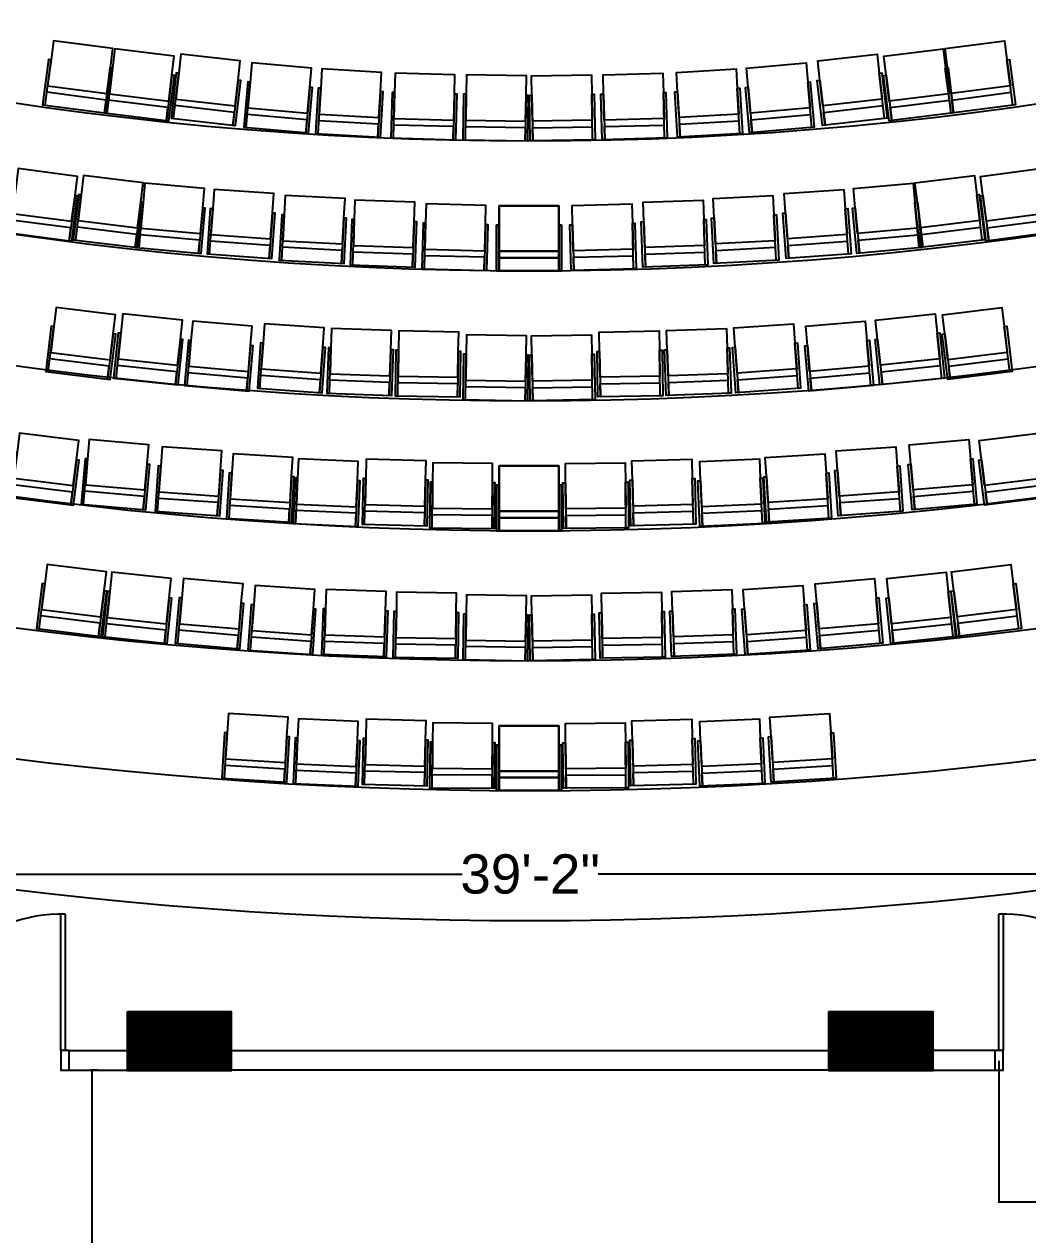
# Model space of a CAD drawing. Header units: inches. Extents: x -913 to 64634, y -1481 to 18188.
# Drawn here: x -397.5 to -212.1, y 3499.9 to 3723.5 of the extents above; entities that cross this region are included whole.
import ezdxf

# ---------------------------------------------------------------- set-up
doc = ezdxf.new("R2010")
doc.units = ezdxf.units.IN
doc.header["$MEASUREMENT"] = 0
doc.header["$PDMODE"] = 2
doc.linetypes.add('HIDDEN', pattern=[9.525, 6.35, -3.175])
for name, color, linetype in [('01', 1, 'Continuous'), ('Column', 6, 'Continuous'), ('DB wire', 240, 'Continuous'), ('Door', 130, 'Continuous'), ('Sofa Washroom', 8, 'Continuous'), ('Wall', 150, 'Continuous'), ('Walls', 150, 'Continuous')]:
    doc.layers.add(name, color=color, linetype=linetype)
doc.styles.get("Standard").update_dxf_attribs({"font": 'arial.ttf'})
doc.dimstyles.get("Standard").update_dxf_attribs({"dimtxt": 7.25, "dimasz": 0.18, "dimexe": 0.18, "dimexo": 0.0625, "dimgap": 0.09, "dimtad": 0, "dimtih": 1, "dimtoh": 1, "dimdec": 0, "dimzin": 0, "dimdsep": 46, "dimlunit": 4, "dimtxsty": 'Standard', "dimcen": 0.09, "dimadec": 0, "dimazin": 0, "dimtfac": 1, "dimtdec": 0, "dimtofl": 0, "dimtmove": 0, "dimatfit": 3, "dimfxl": 1, "dimtolj": 1, "dimtzin": 0, "dimarcsym": 0})

# ---------------------------------------------------------------- blocks, each defined once
blk = doc.blocks.new('*D105')
at = {"layer": '01', "color": 0, "lineweight": -2, "ltscale": 3, "transparency": 16777216}
for p, q in [((-454.06, 4372.49), (-458.68, 4372.49)), ((-458.5, 4372.31), (-458.5, 4324.08)), ((-458.5, 4268.27), (-458.5, 4316.5)), ((-454.06, 4268.09), (-458.68, 4268.09))]:
    blk.add_line(p, q, dxfattribs=at)
at = {"layer": '01', "color": 0, "ltscale": 3, "transparency": 16777216}
for points in [[(-458.53, 4372.31), (-458.47, 4372.31), (-458.5, 4372.49)], [(-458.53, 4268.27), (-458.47, 4268.27), (-458.5, 4268.09)]]:
    blk.add_solid(points, dxfattribs=at)
at = {"layer": 'DB wire', "color": 0, "linetype": 'HIDDEN', "lineweight": -2, "transparency": 16777216}
for p, q in [((-50.05, 4376), (19.18, 4376)), ((19, 4375.82), (19, 3693.78)), ((19, 3004.28), (19, 3686.32)), ((-50.05, 3004.1), (19.18, 3004.1))]:
    blk.add_line(p, q, dxfattribs=at)
at = {"layer": 'DB wire', "color": 0, "linetype": 'HIDDEN', "transparency": 16777216}
for points in [[(18.97, 4375.82), (19.03, 4375.82), (19, 4376)], [(18.97, 3004.28), (19.03, 3004.28), (19, 3004.1)]]:
    blk.add_solid(points, dxfattribs=at)
at = {"layer": 'Defpoints', "color": 0, "linetype": 'HIDDEN', "transparency": 16777216}
for p in [(-50.11, 4376), (-50.11, 3004.1), (19, 3004.1)]:
    blk.add_point(p, dxfattribs=at)
at = {"layer": 'Defpoints', "color": 0, "ltscale": 3, "transparency": 16777216}
for p in [(-458.5, 4372.49), (-454, 4372.49), (-454, 4268.09)]:
    blk.add_point(p, dxfattribs=at)
at = {"layer": '01', "color": 0, "ltscale": 3, "transparency": 16777216, "insert": (-458.5, 4320.29), "char_height": 7.25, "attachment_point": 5}
blk.add_mtext('\\A1;8\'-8"', dxfattribs=at)
at = {"layer": 'DB wire', "color": 0, "linetype": 'HIDDEN', "transparency": 16777216, "insert": (19, 3690.05), "char_height": 7.25, "attachment_point": 5}
blk.add_mtext('\\A1;114\'-4"', dxfattribs=at)
blk = doc.blocks.new('*D106')
at = {"layer": '01', "color": 0, "lineweight": -2, "ltscale": 3, "transparency": 16777216}
for p, q in [((-538.84, 4360.56), (-538.84, 4360.68)), ((-538.66, 4360.5), (-503.74, 4360.5)), ((-449.43, 4360.5), (-484.34, 4360.5)), ((-449.25, 4360.56), (-449.25, 4360.68))]:
    blk.add_line(p, q, dxfattribs=at)
at = {"layer": '01', "color": 0, "ltscale": 3, "transparency": 16777216}
for points in [[(-538.66, 4360.53), (-538.66, 4360.47), (-538.84, 4360.5)], [(-449.43, 4360.53), (-449.43, 4360.47), (-449.25, 4360.5)]]:
    blk.add_solid(points, dxfattribs=at)
at = {"layer": 'DB wire', "color": 0, "linetype": 'HIDDEN', "lineweight": -2, "transparency": 16777216}
for p, q in [((-557.06, 3004.1), (-557.07, 2966.88)), ((-50.11, 3004.04), (-50.11, 2966.82)), ((-556.89, 2967.06), (-316.28, 2967.03)), ((-50.29, 2967), (-290.9, 2967.03))]:
    blk.add_line(p, q, dxfattribs=at)
at = {"layer": 'DB wire', "color": 0, "linetype": 'HIDDEN', "transparency": 16777216}
for points in [[(-556.89, 2967.09), (-556.89, 2967.03), (-557.07, 2967.06)], [(-50.29, 2967.03), (-50.29, 2966.97), (-50.11, 2967)]]:
    blk.add_solid(points, dxfattribs=at)
at = {"layer": 'Defpoints', "color": 0, "ltscale": 3, "transparency": 16777216}
for p in [(-538.84, 4360.5), (-538.84, 4360.5), (-449.25, 4360.5)]:
    blk.add_point(p, dxfattribs=at)
at = {"layer": 'Defpoints', "color": 0, "linetype": 'HIDDEN', "transparency": 16777216}
for p in [(-557.06, 3004.16), (-50.11, 3004.1), (-50.11, 2967)]:
    blk.add_point(p, dxfattribs=at)
at = {"layer": '01', "color": 0, "ltscale": 3, "transparency": 16777216, "insert": (-494.04, 4360.5), "char_height": 7.25, "attachment_point": 5}
blk.add_mtext('\\A1;7\'-6"', dxfattribs=at)
at = {"layer": 'DB wire', "color": 0, "linetype": 'HIDDEN', "transparency": 16777216, "insert": (-303.59, 2967.03), "char_height": 7.25, "attachment_point": 5}
blk.add_mtext('\\A1;42\'-3"', dxfattribs=at)
blk = doc.blocks.new('*D128')
at = {"layer": '01', "color": 0, "lineweight": -2, "ltscale": 3, "transparency": 16777216}
for p, q in [((-383.87, 3530.34), (-385.18, 3530.34)), ((-385, 3530.16), (-385, 3487.53)), ((-385, 3437.33), (-385, 3479.95)), ((-383.87, 3437.15), (-385.18, 3437.15))]:
    blk.add_line(p, q, dxfattribs=at)
at = {"layer": '01', "color": 0, "ltscale": 3, "transparency": 16777216}
for points in [[(-385.03, 3530.16), (-384.97, 3530.16), (-385, 3530.34)], [(-385.03, 3437.33), (-384.97, 3437.33), (-385, 3437.15)]]:
    blk.add_solid(points, dxfattribs=at)
at = {"layer": 'Defpoints', "color": 0, "ltscale": 3, "transparency": 16777216}
for p in [(-383.81, 3530.34), (-385, 3437.15), (-383.81, 3437.15)]:
    blk.add_point(p, dxfattribs=at)
at = {"layer": '01', "color": 0, "ltscale": 3, "transparency": 16777216, "insert": (-385, 3483.74), "char_height": 7.25, "attachment_point": 5}
blk.add_mtext('\\A1;7\'-9"', dxfattribs=at)
blk = doc.blocks.new('*D131')
at = {"layer": '01', "color": 0, "lineweight": -2, "ltscale": 3, "transparency": 16777216}
for p, q in [((-217.45, 3532.07), (-217.45, 3505.82)), ((-162.69, 3532.07), (-162.69, 3505.82)), ((-217.27, 3506), (-199.94, 3506)), ((-162.87, 3506), (-180.2, 3506))]:
    blk.add_line(p, q, dxfattribs=at)
at = {"layer": '01', "color": 0, "ltscale": 3, "transparency": 16777216}
for points in [[(-217.27, 3506.03), (-217.27, 3505.97), (-217.45, 3506)], [(-162.87, 3506.03), (-162.87, 3505.97), (-162.69, 3506)]]:
    blk.add_solid(points, dxfattribs=at)
at = {"layer": 'Defpoints', "color": 0, "ltscale": 3, "transparency": 16777216}
for p in [(-217.45, 3532.14), (-162.69, 3532.14), (-217.45, 3506)]:
    blk.add_point(p, dxfattribs=at)
at = {"layer": '01', "color": 0, "ltscale": 3, "transparency": 16777216, "insert": (-190.07, 3506), "char_height": 7.25, "attachment_point": 5}
blk.add_mtext('\\A1;4\'-7"', dxfattribs=at)
blk = doc.blocks.new('*D141')
at = {"layer": '01', "color": 0, "lineweight": -2, "ltscale": 3, "transparency": 16777216}
for p, q in [((-538.84, 3566.44), (-538.84, 3566.32)), ((-538.66, 3566.5), (-316.59, 3566.5)), ((-69.44, 3566.5), (-291.51, 3566.5)), ((-69.26, 3566.56), (-69.26, 3566.68))]:
    blk.add_line(p, q, dxfattribs=at)
at = {"layer": '01', "color": 0, "ltscale": 3, "transparency": 16777216}
for points in [[(-538.66, 3566.53), (-538.66, 3566.47), (-538.84, 3566.5)], [(-69.44, 3566.53), (-69.44, 3566.47), (-69.26, 3566.5)]]:
    blk.add_solid(points, dxfattribs=at)
at = {"layer": 'Defpoints', "color": 0, "ltscale": 3, "transparency": 16777216}
for p in [(-538.84, 3566.5), (-69.26, 3566.5), (-69.26, 3566.5)]:
    blk.add_point(p, dxfattribs=at)
at = {"layer": '01', "color": 0, "ltscale": 3, "transparency": 16777216, "insert": (-304.05, 3566.5), "char_height": 7.25, "attachment_point": 5}
blk.add_mtext('\\A1;39\'-2"', dxfattribs=at)

msp = doc.modelspace()

# ---------------------------------------------------------------- hatches: boundary and pattern name
at = {"layer": 'Column'}
h = msp.add_hatch(dxfattribs=at)
h.set_pattern_fill('ANSI31', color=256)
h.set_pattern_definition([(45, (-1878.85894, 5.11301), (-0.0883883476, 0.0883883476), [])])
h.paths.add_polyline_path([(-538.85, 4365.01), (-538.85, 4376), (-558, 4376), (-558, 4365.01)])
h.paths.add_polyline_path([(-538.85, 4260.55), (-538.85, 4271.54), (-558, 4271.54), (-558, 4260.55)])
h.paths.add_polyline_path([(-69.26, 4376), (-69.26, 4372.49), (-69.26, 4372.49), (-69.26, 4365.01), (-50.11, 4365.01), (-50.11, 4376)])
h.paths.add_polyline_path([(-69.13, 4271.9), (-69.13, 4260.92), (-49.98, 4260.92), (-49.98, 4271.9)])
h.paths.add_polyline_path([(-69.24, 3994.87), (-69.24, 3983.88), (-50.08, 3983.88), (-50.08, 3994.87)])
h.paths.add_polyline_path([(-69.26, 4056.34), (-69.26, 4045.36), (-50.1, 4045.36), (-50.1, 4056.34)])
h.paths.add_polyline_path([(-49.93, 3742.69), (-69.09, 3742.69), (-69.09, 3731.71), (-49.93, 3731.71)])
h.paths.add_polyline_path([(-50.12, 3541.34), (-69.26, 3541.34), (-69.26, 3533.94), (-69.27, 3530.35), (-50.12, 3530.35)])
h.paths.add_polyline_path([(-131.13, 3541.17), (-150.28, 3541.17), (-150.28, 3530.18), (-131.13, 3530.18)])
h.paths.add_polyline_path([(-229.69, 3541.17), (-248.85, 3541.17), (-248.85, 3530.18), (-229.69, 3530.18)])
h.paths.add_polyline_path([(-359.28, 3541.17), (-378.44, 3541.17), (-378.44, 3530.18), (-359.28, 3530.18)])
h.paths.add_polyline_path([(-457.67, 3530.34), (-457.67, 3533.94), (-457.63, 3541.32), (-476.78, 3541.32), (-476.78, 3530.34)])
h.paths.add_polyline_path([(-538.85, 3530.18), (-538.85, 3541.17), (-558, 3541.17), (-558, 3530.18)])
h.paths.add_polyline_path([(-557.93, 3731.71), (-538.84, 3731.71), (-538.84, 3742.69), (-557.93, 3742.69)])
h.paths.add_polyline_path([(-557.98, 3983.88), (-538.84, 3983.88), (-538.84, 3994.87), (-548.4, 3994.87), (-557.98, 3994.85)])
h.paths.add_polyline_path([(-538.84, 4045.36), (-538.84, 4056.34), (-558, 4056.34), (-558, 4045.36)])

# ---------------------------------------------------------------- linework, layer by layer
at = {"layer": '01', "ltscale": 3}
for points in [[(-394.11, 3708.6), (-382.2, 3707.03), (-381.1, 3715.37), (-381.58, 3715.43), (-381.12, 3718.97), (-392.07, 3720.42), (-392.54, 3716.87), (-393.01, 3716.93), (-394.11, 3708.6), (-393.64, 3708.54), (-392.54, 3716.87), (-393.17, 3712.12), (-382.21, 3710.68), (-381.58, 3715.43), (-382.68, 3707.09), (-382.37, 3709.47), (-393.33, 3710.92)], [(-214.41, 3708.6), (-226.31, 3707.03), (-227.41, 3715.37), (-226.93, 3715.43), (-227.39, 3718.97), (-216.44, 3720.42), (-215.97, 3716.87), (-215.5, 3716.93), (-214.41, 3708.6), (-214.87, 3708.54), (-215.97, 3716.87), (-215.35, 3712.12), (-226.3, 3710.68), (-226.93, 3715.43), (-225.83, 3707.09), (-226.14, 3709.47), (-215.19, 3710.92)], [(-382.68, 3707.09), (-370.76, 3705.63), (-369.74, 3713.97), (-370.22, 3714.03), (-369.78, 3717.58), (-380.75, 3718.93), (-381.19, 3715.38), (-381.66, 3715.44), (-382.68, 3707.09), (-382.21, 3707.04), (-381.19, 3715.38), (-381.77, 3710.63), (-370.8, 3709.28), (-370.22, 3714.03), (-371.24, 3705.69), (-370.95, 3708.07), (-381.92, 3709.42)], [(-370.38, 3706.11), (-358.45, 3704.75), (-357.5, 3713.1), (-357.98, 3713.16), (-357.58, 3716.71), (-368.56, 3717.96), (-368.96, 3714.41), (-369.43, 3714.46), (-370.38, 3706.11), (-369.92, 3706.06), (-368.96, 3714.41), (-369.51, 3709.65), (-358.53, 3708.4), (-357.98, 3713.16), (-358.94, 3704.81), (-358.66, 3707.19), (-369.64, 3708.44)], [(-238.13, 3706.11), (-250.06, 3704.75), (-251.01, 3713.1), (-250.53, 3713.16), (-250.93, 3716.71), (-239.95, 3717.96), (-239.55, 3714.41), (-239.08, 3714.46), (-238.13, 3706.11), (-238.6, 3706.06), (-239.55, 3714.41), (-239.01, 3709.65), (-249.99, 3708.4), (-250.53, 3713.16), (-249.58, 3704.81), (-249.85, 3707.19), (-238.87, 3708.44)], [(-225.83, 3707.09), (-237.75, 3705.63), (-238.78, 3713.97), (-238.29, 3714.03), (-238.73, 3717.58), (-227.76, 3718.93), (-227.32, 3715.38), (-226.86, 3715.44), (-225.83, 3707.09), (-226.3, 3707.04), (-227.32, 3715.38), (-226.74, 3710.63), (-237.71, 3709.28), (-238.29, 3714.03), (-237.27, 3705.69), (-237.56, 3708.07), (-226.59, 3709.42)], [(-356.94, 3704.45), (-344.98, 3703.4), (-344.25, 3711.78), (-344.73, 3711.82), (-344.42, 3715.38), (-355.43, 3716.34), (-355.74, 3712.78), (-356.21, 3712.82), (-356.94, 3704.45), (-356.47, 3704.41), (-355.74, 3712.78), (-356.16, 3708.01), (-345.15, 3707.05), (-344.73, 3711.82), (-345.46, 3703.44), (-345.25, 3705.84), (-356.26, 3706.8)], [(-251.57, 3704.45), (-263.53, 3703.4), (-264.27, 3711.78), (-263.78, 3711.82), (-264.09, 3715.38), (-253.08, 3716.34), (-252.77, 3712.78), (-252.3, 3712.82), (-251.57, 3704.45), (-252.04, 3704.41), (-252.77, 3712.78), (-252.35, 3708.01), (-263.36, 3707.05), (-263.78, 3711.82), (-263.05, 3703.44), (-263.26, 3705.84), (-252.25, 3706.8)], [(-343.68, 3703.26), (-331.68, 3702.59), (-331.21, 3710.99), (-331.7, 3711.01), (-331.5, 3714.58), (-342.53, 3715.2), (-342.73, 3711.63), (-343.21, 3711.66), (-343.68, 3703.26), (-343.2, 3703.24), (-342.73, 3711.63), (-343, 3706.85), (-331.97, 3706.23), (-331.7, 3711.01), (-332.17, 3702.62), (-332.04, 3705.02), (-343.07, 3705.63)], [(-329.77, 3702.46), (-317.76, 3702.14), (-317.54, 3710.55), (-318.03, 3710.56), (-317.93, 3714.13), (-328.98, 3714.42), (-329.07, 3710.85), (-329.55, 3710.86), (-329.77, 3702.46), (-329.29, 3702.44), (-329.07, 3710.85), (-329.2, 3706.06), (-318.15, 3705.77), (-318.03, 3710.56), (-318.25, 3702.15), (-318.18, 3704.55), (-329.23, 3704.84)], [(-316.47, 3702.14), (-304.47, 3701.93), (-304.32, 3710.33), (-304.8, 3710.34), (-304.74, 3713.92), (-315.79, 3714.11), (-315.86, 3710.54), (-316.33, 3710.54), (-316.47, 3702.14), (-316, 3702.13), (-315.86, 3710.54), (-315.94, 3705.75), (-304.89, 3705.55), (-304.8, 3710.34), (-304.95, 3701.94), (-304.91, 3704.34), (-315.96, 3704.53)], [(-292.04, 3702.14), (-304.05, 3701.93), (-304.19, 3710.33), (-303.71, 3710.34), (-303.77, 3713.92), (-292.72, 3714.11), (-292.66, 3710.54), (-292.19, 3710.54), (-292.04, 3702.14), (-292.51, 3702.13), (-292.66, 3710.54), (-292.57, 3705.75), (-303.62, 3705.55), (-303.71, 3710.34), (-303.56, 3701.94), (-303.6, 3704.34), (-292.55, 3704.53)], [(-278.75, 3702.46), (-290.75, 3702.14), (-290.97, 3710.55), (-290.49, 3710.56), (-290.58, 3714.13), (-279.53, 3714.42), (-279.44, 3710.85), (-278.97, 3710.86), (-278.75, 3702.46), (-279.22, 3702.44), (-279.44, 3710.85), (-279.31, 3706.06), (-290.36, 3705.77), (-290.49, 3710.56), (-290.27, 3702.15), (-290.33, 3704.55), (-279.28, 3704.84)], [(-264.84, 3703.26), (-276.83, 3702.59), (-277.3, 3710.99), (-276.81, 3711.01), (-277.01, 3714.58), (-265.98, 3715.2), (-265.78, 3711.63), (-265.31, 3711.66), (-264.84, 3703.26), (-265.31, 3703.24), (-265.78, 3711.63), (-265.51, 3706.85), (-276.55, 3706.23), (-276.81, 3711.01), (-276.34, 3702.62), (-276.48, 3705.02), (-265.44, 3705.63)], [(-400.63, 3684.99), (-388.72, 3683.42), (-387.62, 3691.76), (-388.1, 3691.82), (-387.64, 3695.36), (-398.59, 3696.81), (-399.06, 3693.26), (-399.53, 3693.32), (-400.63, 3684.99), (-400.16, 3684.93), (-399.06, 3693.26), (-399.69, 3688.51), (-388.73, 3687.07), (-388.1, 3691.82), (-389.2, 3683.48), (-388.89, 3685.86), (-399.85, 3687.31)], [(-388.44, 3683.68), (-376.52, 3682.22), (-375.5, 3690.56), (-375.98, 3690.62), (-375.55, 3694.17), (-386.52, 3695.52), (-386.95, 3691.97), (-387.42, 3692.03), (-388.44, 3683.68), (-387.98, 3683.63), (-386.95, 3691.97), (-387.53, 3687.21), (-376.57, 3685.87), (-375.98, 3690.62), (-377.01, 3682.28), (-376.71, 3684.66), (-387.68, 3686.01)], [(-220.07, 3683.68), (-231.99, 3682.22), (-233.01, 3690.56), (-232.53, 3690.62), (-232.97, 3694.17), (-222, 3695.52), (-221.56, 3691.97), (-221.09, 3692.03), (-220.07, 3683.68), (-220.54, 3683.63), (-221.56, 3691.97), (-220.98, 3687.21), (-231.95, 3685.87), (-232.53, 3690.62), (-231.51, 3682.28), (-231.8, 3684.66), (-220.83, 3686.01)], [(-207.89, 3684.99), (-219.79, 3683.42), (-220.89, 3691.76), (-220.41, 3691.82), (-220.87, 3695.36), (-209.92, 3696.81), (-209.45, 3693.26), (-208.98, 3693.32), (-207.89, 3684.99), (-208.35, 3684.93), (-209.45, 3693.26), (-208.83, 3688.51), (-219.78, 3687.07), (-220.41, 3691.82), (-219.31, 3683.48), (-219.62, 3685.86), (-208.67, 3687.31)], [(-376.76, 3682.24), (-364.8, 3681.15), (-364.04, 3689.52), (-364.52, 3689.57), (-364.2, 3693.13), (-375.2, 3694.13), (-375.53, 3690.57), (-376, 3690.61), (-376.76, 3682.24), (-376.29, 3682.2), (-375.53, 3690.57), (-375.96, 3685.8), (-364.95, 3684.8), (-364.52, 3689.57), (-365.28, 3681.2), (-365.06, 3683.59), (-376.07, 3684.59)], [(-231.75, 3682.24), (-243.71, 3681.15), (-244.48, 3689.52), (-243.99, 3689.57), (-244.32, 3693.13), (-233.31, 3694.13), (-232.99, 3690.57), (-232.52, 3690.61), (-231.75, 3682.24), (-232.22, 3682.2), (-232.99, 3690.57), (-232.55, 3685.8), (-243.56, 3684.8), (-243.99, 3689.57), (-243.23, 3681.2), (-243.45, 3683.59), (-232.44, 3684.59)], [(-363.73, 3681.04), (-351.75, 3680.2), (-351.17, 3688.59), (-351.65, 3688.62), (-351.4, 3692.19), (-362.43, 3692.96), (-362.68, 3689.39), (-363.15, 3689.43), (-363.73, 3681.04), (-363.26, 3681.01), (-362.68, 3689.39), (-363.01, 3684.61), (-351.99, 3683.84), (-351.65, 3688.62), (-352.24, 3680.23), (-352.07, 3682.63), (-363.1, 3683.4)], [(-350.38, 3679.9), (-338.39, 3679.27), (-337.95, 3687.66), (-338.43, 3687.69), (-338.24, 3691.26), (-349.28, 3691.84), (-349.47, 3688.27), (-349.94, 3688.29), (-350.38, 3679.9), (-349.91, 3679.87), (-349.47, 3688.27), (-349.72, 3683.48), (-338.68, 3682.91), (-338.43, 3687.69), (-338.87, 3679.29), (-338.75, 3681.69), (-349.78, 3682.27)], [(-337.29, 3679.01), (-325.29, 3678.59), (-325, 3686.99), (-325.48, 3687.01), (-325.36, 3690.58), (-336.4, 3690.97), (-336.53, 3687.39), (-337, 3687.41), (-337.29, 3679.01), (-336.82, 3678.99), (-336.53, 3687.39), (-336.7, 3682.6), (-325.65, 3682.22), (-325.48, 3687.01), (-325.78, 3678.6), (-325.69, 3681), (-336.74, 3681.39)], [(-271.22, 3679.01), (-283.22, 3678.59), (-283.52, 3686.99), (-283.03, 3687.01), (-283.15, 3690.58), (-272.11, 3690.97), (-271.98, 3687.39), (-271.51, 3687.41), (-271.22, 3679.01), (-271.69, 3678.99), (-271.98, 3687.39), (-271.82, 3682.6), (-282.86, 3682.22), (-283.03, 3687.01), (-282.74, 3678.6), (-282.82, 3681), (-271.77, 3681.39)], [(-258.13, 3679.9), (-270.13, 3679.27), (-270.57, 3687.66), (-270.08, 3687.69), (-270.27, 3691.26), (-259.23, 3691.84), (-259.04, 3688.27), (-258.57, 3688.29), (-258.13, 3679.9), (-258.6, 3679.87), (-259.04, 3688.27), (-258.79, 3683.48), (-269.83, 3682.91), (-270.08, 3687.69), (-269.64, 3679.29), (-269.77, 3681.69), (-258.73, 3682.27)], [(-244.78, 3681.04), (-256.76, 3680.2), (-257.35, 3688.59), (-256.86, 3688.62), (-257.11, 3692.19), (-246.09, 3692.96), (-245.84, 3689.39), (-245.36, 3689.43), (-244.78, 3681.04), (-245.25, 3681.01), (-245.84, 3689.39), (-245.5, 3684.61), (-256.53, 3683.84), (-256.86, 3688.62), (-256.27, 3680.23), (-256.44, 3682.63), (-245.42, 3683.4)], [(-324.05, 3678.32), (-312.04, 3678.01), (-311.82, 3686.41), (-312.31, 3686.43), (-312.21, 3690), (-323.26, 3690.29), (-323.36, 3686.71), (-323.83, 3686.73), (-324.05, 3678.32), (-323.58, 3678.31), (-323.36, 3686.71), (-323.48, 3681.93), (-312.43, 3681.64), (-312.31, 3686.43), (-312.53, 3678.02), (-312.46, 3680.42), (-323.51, 3680.71)], [(-298.25, 3677.94), (-310.26, 3677.94), (-310.26, 3686.34), (-309.78, 3686.34), (-309.78, 3689.92), (-298.72, 3689.92), (-298.72, 3686.34), (-298.25, 3686.34), (-298.25, 3677.94), (-298.72, 3677.94), (-298.72, 3686.34), (-298.72, 3681.55), (-309.78, 3681.55), (-309.78, 3686.34), (-309.78, 3677.93), (-309.78, 3680.34), (-298.72, 3680.34)], [(-298.25, 3677.94), (-310.26, 3677.94), (-310.26, 3686.34), (-309.78, 3686.34), (-309.78, 3689.92), (-298.72, 3689.92), (-298.72, 3686.34), (-298.25, 3686.34), (-298.25, 3677.94), (-298.72, 3677.94), (-298.72, 3686.34), (-298.72, 3681.55), (-309.78, 3681.55), (-309.78, 3686.34), (-309.78, 3677.93), (-309.78, 3680.34), (-298.72, 3680.34)], [(-310.26, 3677.94), (-298.25, 3677.94), (-298.25, 3686.34), (-298.74, 3686.34), (-298.74, 3689.92), (-309.79, 3689.92), (-309.79, 3686.34), (-310.26, 3686.34), (-310.26, 3677.94), (-309.79, 3677.94), (-309.79, 3686.34), (-309.79, 3681.55), (-298.74, 3681.55), (-298.74, 3686.34), (-298.74, 3677.93), (-298.74, 3680.34), (-309.79, 3680.34)], [(-310.26, 3677.94), (-298.25, 3677.94), (-298.25, 3686.34), (-298.74, 3686.34), (-298.74, 3689.92), (-309.79, 3689.92), (-309.79, 3686.34), (-310.26, 3686.34), (-310.26, 3677.94), (-309.79, 3677.94), (-309.79, 3686.34), (-309.79, 3681.55), (-298.74, 3681.55), (-298.74, 3686.34), (-298.74, 3677.93), (-298.74, 3680.34), (-309.79, 3680.34)], [(-284.46, 3678.32), (-296.47, 3678.01), (-296.69, 3686.41), (-296.2, 3686.43), (-296.3, 3690), (-285.25, 3690.29), (-285.16, 3686.71), (-284.68, 3686.73), (-284.46, 3678.32), (-284.94, 3678.31), (-285.16, 3686.71), (-285.03, 3681.93), (-296.08, 3681.64), (-296.2, 3686.43), (-295.98, 3678.02), (-296.05, 3680.42), (-285, 3680.71)], [(-393.51, 3659.34), (-381.59, 3657.88), (-380.57, 3666.22), (-381.05, 3666.28), (-380.61, 3669.83), (-391.58, 3671.17), (-392.02, 3667.63), (-392.49, 3667.68), (-393.51, 3659.34), (-393.04, 3659.28), (-392.02, 3667.63), (-392.6, 3662.87), (-381.63, 3661.52), (-381.05, 3666.28), (-382.08, 3657.93), (-381.78, 3660.32), (-392.75, 3661.66)], [(-215, 3659.34), (-226.92, 3657.88), (-227.94, 3666.22), (-227.46, 3666.28), (-227.9, 3669.83), (-216.93, 3671.17), (-216.49, 3667.63), (-216.02, 3667.68), (-215, 3659.34), (-215.47, 3659.28), (-216.49, 3667.63), (-215.91, 3662.87), (-226.88, 3661.52), (-227.46, 3666.28), (-226.44, 3657.93), (-226.73, 3660.32), (-215.76, 3661.66)], [(-380.99, 3658.11), (-369.04, 3656.86), (-368.17, 3665.22), (-368.65, 3665.27), (-368.28, 3668.82), (-379.27, 3669.98), (-379.64, 3666.42), (-380.11, 3666.47), (-380.99, 3658.11), (-380.52, 3658.06), (-379.64, 3666.42), (-380.14, 3661.66), (-369.15, 3660.5), (-368.65, 3665.27), (-369.53, 3656.91), (-369.28, 3659.29), (-380.27, 3660.45)], [(-367.89, 3656.75), (-355.92, 3655.7), (-355.19, 3664.08), (-355.68, 3664.12), (-355.36, 3667.68), (-366.37, 3668.64), (-366.69, 3665.08), (-367.16, 3665.12), (-367.89, 3656.75), (-367.42, 3656.71), (-366.69, 3665.08), (-367.1, 3660.31), (-356.09, 3659.35), (-355.68, 3664.12), (-356.41, 3655.74), (-356.2, 3658.13), (-367.21, 3659.1)], [(-240.62, 3656.75), (-252.59, 3655.7), (-253.32, 3664.08), (-252.84, 3664.12), (-253.15, 3667.68), (-242.14, 3668.64), (-241.83, 3665.08), (-241.36, 3665.12), (-240.62, 3656.75), (-241.09, 3656.71), (-241.83, 3665.08), (-241.41, 3660.31), (-252.42, 3659.35), (-252.84, 3664.12), (-252.1, 3655.74), (-252.31, 3658.13), (-241.3, 3659.1)], [(-227.52, 3658.11), (-239.47, 3656.86), (-240.35, 3665.22), (-239.86, 3665.27), (-240.24, 3668.82), (-229.25, 3669.98), (-228.87, 3666.42), (-228.4, 3666.47), (-227.52, 3658.11), (-227.99, 3658.06), (-228.87, 3666.42), (-228.37, 3661.66), (-239.36, 3660.5), (-239.86, 3665.27), (-238.98, 3656.91), (-239.23, 3659.29), (-228.24, 3660.45)], [(-354.43, 3656.23), (-342.45, 3655.39), (-341.86, 3663.78), (-342.35, 3663.81), (-342.1, 3667.38), (-353.12, 3668.15), (-353.37, 3664.58), (-353.84, 3664.62), (-354.43, 3656.23), (-353.96, 3656.2), (-353.37, 3664.58), (-353.71, 3659.81), (-342.68, 3659.03), (-342.35, 3663.81), (-342.93, 3655.43), (-342.77, 3657.82), (-353.79, 3658.59)], [(-341.6, 3655.32), (-329.6, 3654.91), (-329.31, 3663.31), (-329.79, 3663.32), (-329.67, 3666.9), (-340.71, 3667.28), (-340.84, 3663.71), (-341.31, 3663.73), (-341.6, 3655.32), (-341.13, 3655.31), (-340.84, 3663.71), (-341, 3658.92), (-329.96, 3658.54), (-329.79, 3663.32), (-330.09, 3654.92), (-330, 3657.32), (-341.05, 3657.71)], [(-328.97, 3654.85), (-316.97, 3654.64), (-316.82, 3663.05), (-317.31, 3663.06), (-317.24, 3666.63), (-328.29, 3666.83), (-328.36, 3663.25), (-328.83, 3663.26), (-328.97, 3654.85), (-328.5, 3654.84), (-328.36, 3663.25), (-328.44, 3658.46), (-317.39, 3658.27), (-317.31, 3663.06), (-317.45, 3654.65), (-317.41, 3657.05), (-328.46, 3657.24)], [(-279.54, 3654.85), (-291.55, 3654.64), (-291.69, 3663.05), (-291.21, 3663.06), (-291.27, 3666.63), (-280.22, 3666.83), (-280.16, 3663.25), (-279.68, 3663.26), (-279.54, 3654.85), (-280.01, 3654.84), (-280.16, 3663.25), (-280.07, 3658.46), (-291.12, 3658.27), (-291.21, 3663.06), (-291.06, 3654.65), (-291.1, 3657.05), (-280.05, 3657.24)], [(-266.91, 3655.32), (-278.91, 3654.91), (-279.21, 3663.31), (-278.72, 3663.32), (-278.85, 3666.9), (-267.8, 3667.28), (-267.68, 3663.71), (-267.2, 3663.73), (-266.91, 3655.32), (-267.38, 3655.31), (-267.68, 3663.71), (-267.51, 3658.92), (-278.55, 3658.54), (-278.72, 3663.32), (-278.43, 3654.92), (-278.51, 3657.32), (-267.47, 3657.71)], [(-254.08, 3656.23), (-266.06, 3655.39), (-266.65, 3663.78), (-266.17, 3663.81), (-266.42, 3667.38), (-255.39, 3668.15), (-255.14, 3664.58), (-254.67, 3664.62), (-254.08, 3656.23), (-254.55, 3656.2), (-255.14, 3664.58), (-254.81, 3659.81), (-265.83, 3659.03), (-266.17, 3663.81), (-265.58, 3655.43), (-265.75, 3657.82), (-254.72, 3658.59)], [(-316.47, 3654.14), (-304.47, 3653.93), (-304.32, 3662.33), (-304.8, 3662.34), (-304.74, 3665.92), (-315.79, 3666.11), (-315.86, 3662.54), (-316.33, 3662.54), (-316.47, 3654.14), (-316, 3654.13), (-315.86, 3662.54), (-315.94, 3657.75), (-304.89, 3657.55), (-304.8, 3662.34), (-304.95, 3653.94), (-304.91, 3656.34), (-315.96, 3656.53)], [(-292.04, 3654.14), (-304.05, 3653.93), (-304.19, 3662.33), (-303.71, 3662.34), (-303.77, 3665.92), (-292.72, 3666.11), (-292.66, 3662.54), (-292.19, 3662.54), (-292.04, 3654.14), (-292.51, 3654.13), (-292.66, 3662.54), (-292.57, 3657.75), (-303.62, 3657.55), (-303.71, 3662.34), (-303.56, 3653.94), (-303.6, 3656.34), (-292.55, 3656.53)], [(-400.3, 3636.1), (-388.38, 3634.64), (-387.35, 3642.99), (-387.83, 3643.04), (-387.4, 3646.59), (-398.37, 3647.94), (-398.8, 3644.39), (-399.27, 3644.45), (-400.3, 3636.1), (-399.83, 3636.05), (-398.8, 3644.39), (-399.39, 3639.64), (-388.42, 3638.29), (-387.83, 3643.04), (-388.86, 3634.7), (-388.57, 3637.08), (-399.54, 3638.43)], [(-386.99, 3634.86), (-375.02, 3633.82), (-374.29, 3642.19), (-374.78, 3642.24), (-374.46, 3645.8), (-385.47, 3646.76), (-385.79, 3643.2), (-386.26, 3643.24), (-386.99, 3634.86), (-386.52, 3634.82), (-385.79, 3643.2), (-386.2, 3638.43), (-375.19, 3637.46), (-374.78, 3642.24), (-375.51, 3633.86), (-375.3, 3636.25), (-386.31, 3637.21)], [(-221.52, 3634.86), (-233.49, 3633.82), (-234.22, 3642.19), (-233.74, 3642.24), (-234.05, 3645.8), (-223.04, 3646.76), (-222.73, 3643.2), (-222.26, 3643.24), (-221.52, 3634.86), (-221.99, 3634.82), (-222.73, 3643.2), (-222.31, 3638.43), (-233.32, 3637.46), (-233.74, 3642.24), (-233, 3633.86), (-233.21, 3636.25), (-222.2, 3637.21)], [(-208.22, 3636.1), (-220.14, 3634.64), (-221.16, 3642.99), (-220.68, 3643.04), (-221.11, 3646.59), (-210.15, 3647.94), (-209.71, 3644.39), (-209.24, 3644.45), (-208.22, 3636.1), (-208.68, 3636.05), (-209.71, 3644.39), (-209.13, 3639.64), (-220.1, 3638.29), (-220.68, 3643.04), (-219.65, 3634.7), (-219.95, 3637.08), (-208.98, 3638.43)], [(-373.32, 3633.53), (-361.34, 3632.69), (-360.76, 3641.08), (-361.24, 3641.11), (-360.99, 3644.68), (-372.02, 3645.45), (-372.27, 3641.88), (-372.74, 3641.92), (-373.32, 3633.53), (-372.85, 3633.5), (-372.27, 3641.88), (-372.6, 3637.1), (-361.57, 3636.33), (-361.24, 3641.11), (-361.83, 3632.73), (-361.66, 3635.12), (-372.68, 3635.89)], [(-360.12, 3632.23), (-348.13, 3631.49), (-347.62, 3639.89), (-348.11, 3639.92), (-347.89, 3643.48), (-358.92, 3644.16), (-359.14, 3640.59), (-359.61, 3640.62), (-360.12, 3632.23), (-359.65, 3632.2), (-359.14, 3640.59), (-359.43, 3635.81), (-348.4, 3635.13), (-348.11, 3639.92), (-348.62, 3631.52), (-348.47, 3633.92), (-359.5, 3634.59)], [(-248.39, 3632.23), (-260.38, 3631.49), (-260.89, 3639.89), (-260.41, 3639.92), (-260.63, 3643.48), (-249.59, 3644.16), (-249.38, 3640.59), (-248.9, 3640.62), (-248.39, 3632.23), (-248.86, 3632.2), (-249.38, 3640.59), (-249.08, 3635.81), (-260.11, 3635.13), (-260.41, 3639.92), (-259.89, 3631.52), (-260.04, 3633.92), (-249.01, 3634.59)], [(-235.19, 3633.53), (-247.17, 3632.69), (-247.76, 3641.08), (-247.27, 3641.11), (-247.52, 3644.68), (-236.5, 3645.45), (-236.25, 3641.88), (-235.78, 3641.92), (-235.19, 3633.53), (-235.66, 3633.5), (-236.25, 3641.88), (-235.91, 3637.1), (-246.94, 3636.33), (-247.27, 3641.11), (-246.69, 3632.73), (-246.85, 3635.12), (-235.83, 3635.89)], [(-347.82, 3631.26), (-335.82, 3630.74), (-335.46, 3639.14), (-335.94, 3639.16), (-335.79, 3642.73), (-346.83, 3643.21), (-346.99, 3639.64), (-347.46, 3639.66), (-347.82, 3631.26), (-347.35, 3631.24), (-346.99, 3639.64), (-347.19, 3634.86), (-336.15, 3634.37), (-335.94, 3639.16), (-336.31, 3630.76), (-336.21, 3633.16), (-347.25, 3633.64)], [(-335.09, 3631.16), (-323.09, 3630.85), (-322.87, 3639.25), (-323.35, 3639.26), (-323.26, 3642.84), (-334.31, 3643.13), (-334.4, 3639.55), (-334.87, 3639.57), (-335.09, 3631.16), (-334.62, 3631.15), (-334.4, 3639.55), (-334.53, 3634.76), (-323.48, 3634.47), (-323.35, 3639.26), (-323.57, 3630.86), (-323.51, 3633.26), (-334.56, 3633.55)], [(-322.61, 3630.47), (-310.6, 3630.37), (-310.53, 3638.77), (-311.02, 3638.78), (-310.99, 3642.35), (-322.04, 3642.45), (-322.07, 3638.88), (-322.54, 3638.88), (-322.61, 3630.47), (-322.14, 3630.47), (-322.07, 3638.88), (-322.11, 3634.08), (-311.06, 3633.99), (-311.02, 3638.78), (-311.09, 3630.37), (-311.07, 3632.77), (-322.12, 3632.87)], [(-298.25, 3629.94), (-310.26, 3629.94), (-310.26, 3638.34), (-309.78, 3638.34), (-309.78, 3641.92), (-298.72, 3641.92), (-298.72, 3638.34), (-298.25, 3638.34), (-298.25, 3629.94), (-298.72, 3629.94), (-298.72, 3638.34), (-298.72, 3633.55), (-309.78, 3633.55), (-309.78, 3638.34), (-309.78, 3629.93), (-309.78, 3632.34), (-298.72, 3632.34)], [(-310.26, 3629.94), (-298.25, 3629.94), (-298.25, 3638.34), (-298.74, 3638.34), (-298.74, 3641.92), (-309.79, 3641.92), (-309.79, 3638.34), (-310.26, 3638.34), (-310.26, 3629.94), (-309.79, 3629.94), (-309.79, 3638.34), (-309.79, 3633.55), (-298.74, 3633.55), (-298.74, 3638.34), (-298.74, 3629.93), (-298.74, 3632.34), (-309.79, 3632.34)], [(-285.9, 3630.47), (-297.91, 3630.37), (-297.98, 3638.77), (-297.49, 3638.78), (-297.53, 3642.35), (-286.47, 3642.45), (-286.44, 3638.88), (-285.97, 3638.88), (-285.9, 3630.47), (-286.37, 3630.47), (-286.44, 3638.88), (-286.4, 3634.08), (-297.45, 3633.99), (-297.49, 3638.78), (-297.42, 3630.37), (-297.44, 3632.77), (-286.39, 3632.87)], [(-273.42, 3631.16), (-285.42, 3630.85), (-285.64, 3639.25), (-285.16, 3639.26), (-285.25, 3642.84), (-274.2, 3643.13), (-274.11, 3639.55), (-273.64, 3639.57), (-273.42, 3631.16), (-273.89, 3631.15), (-274.11, 3639.55), (-273.98, 3634.76), (-285.03, 3634.47), (-285.16, 3639.26), (-284.94, 3630.86), (-285, 3633.26), (-273.95, 3633.55)], [(-260.69, 3631.26), (-272.69, 3630.74), (-273.05, 3639.14), (-272.57, 3639.16), (-272.72, 3642.73), (-261.68, 3643.21), (-261.53, 3639.64), (-261.06, 3639.66), (-260.69, 3631.26), (-261.16, 3631.24), (-261.53, 3639.64), (-261.32, 3634.86), (-272.36, 3634.37), (-272.57, 3639.16), (-272.2, 3630.76), (-272.31, 3633.16), (-261.27, 3633.64)], [(-395.2, 3611.87), (-383.28, 3610.4), (-382.25, 3618.75), (-382.73, 3618.81), (-382.3, 3622.36), (-393.27, 3623.7), (-393.7, 3620.15), (-394.17, 3620.21), (-395.2, 3611.87), (-394.73, 3611.81), (-393.7, 3620.15), (-394.29, 3615.4), (-383.32, 3614.05), (-382.73, 3618.81), (-383.76, 3610.46), (-383.47, 3612.84), (-394.43, 3614.19)], [(-383.04, 3610.38), (-371.1, 3609.12), (-370.22, 3617.48), (-370.7, 3617.54), (-370.33, 3621.09), (-381.32, 3622.25), (-381.69, 3618.69), (-382.16, 3618.74), (-383.04, 3610.38), (-382.57, 3610.33), (-381.69, 3618.69), (-382.19, 3613.93), (-371.2, 3612.77), (-370.7, 3617.54), (-371.58, 3609.17), (-371.33, 3611.56), (-382.32, 3612.72)], [(-225.47, 3610.38), (-237.42, 3609.12), (-238.29, 3617.48), (-237.81, 3617.54), (-238.18, 3621.09), (-227.19, 3622.25), (-226.82, 3618.69), (-226.35, 3618.74), (-225.47, 3610.38), (-225.94, 3610.33), (-226.82, 3618.69), (-226.32, 3613.93), (-237.31, 3612.77), (-237.81, 3617.54), (-236.93, 3609.17), (-237.18, 3611.56), (-226.19, 3612.72)], [(-213.32, 3611.87), (-225.24, 3610.4), (-226.26, 3618.75), (-225.78, 3618.81), (-226.21, 3622.36), (-215.25, 3623.7), (-214.81, 3620.15), (-214.34, 3620.21), (-213.32, 3611.87), (-213.79, 3611.81), (-214.81, 3620.15), (-214.23, 3615.4), (-225.2, 3614.05), (-225.78, 3618.81), (-224.75, 3610.46), (-225.05, 3612.84), (-214.08, 3614.19)], [(-369.61, 3609.19), (-357.64, 3608.14), (-356.91, 3616.52), (-357.39, 3616.56), (-357.08, 3620.12), (-368.09, 3621.09), (-368.4, 3617.52), (-368.87, 3617.56), (-369.61, 3609.19), (-369.14, 3609.15), (-368.4, 3617.52), (-368.82, 3612.75), (-357.81, 3611.79), (-357.39, 3616.56), (-358.13, 3608.18), (-357.92, 3610.58), (-368.93, 3611.54)], [(-356.16, 3607.9), (-344.18, 3607.07), (-343.6, 3615.45), (-344.08, 3615.49), (-343.83, 3619.05), (-354.86, 3619.82), (-355.11, 3616.26), (-355.58, 3616.29), (-356.16, 3607.9), (-355.69, 3607.87), (-355.11, 3616.26), (-355.44, 3611.48), (-344.42, 3610.71), (-344.08, 3615.49), (-344.67, 3607.1), (-344.5, 3609.5), (-355.53, 3610.27)], [(-252.35, 3607.9), (-264.33, 3607.07), (-264.92, 3615.45), (-264.43, 3615.49), (-264.68, 3619.05), (-253.66, 3619.82), (-253.41, 3616.26), (-252.94, 3616.29), (-252.35, 3607.9), (-252.82, 3607.87), (-253.41, 3616.26), (-253.07, 3611.48), (-264.1, 3610.71), (-264.43, 3615.49), (-263.84, 3607.1), (-264.01, 3609.5), (-252.99, 3610.27)], [(-238.91, 3609.19), (-250.87, 3608.14), (-251.6, 3616.52), (-251.12, 3616.56), (-251.43, 3620.12), (-240.42, 3621.09), (-240.11, 3617.52), (-239.64, 3617.56), (-238.91, 3609.19), (-239.38, 3609.15), (-240.11, 3617.52), (-239.69, 3612.75), (-250.7, 3611.79), (-251.12, 3616.56), (-250.39, 3608.18), (-250.59, 3610.58), (-239.58, 3611.54)], [(-342.59, 3607.11), (-330.58, 3606.69), (-330.29, 3615.09), (-330.78, 3615.11), (-330.65, 3618.68), (-341.7, 3619.07), (-341.82, 3615.49), (-342.29, 3615.51), (-342.59, 3607.11), (-342.11, 3607.09), (-341.82, 3615.49), (-341.99, 3610.7), (-330.94, 3610.32), (-330.78, 3615.11), (-331.07, 3606.7), (-330.99, 3609.1), (-342.03, 3609.49)], [(-329.38, 3606.6), (-317.37, 3606.39), (-317.22, 3614.79), (-317.71, 3614.8), (-317.65, 3618.38), (-328.7, 3618.57), (-328.76, 3614.99), (-329.23, 3615), (-329.38, 3606.6), (-328.91, 3606.59), (-328.76, 3614.99), (-328.84, 3610.2), (-317.79, 3610.01), (-317.71, 3614.8), (-317.86, 3606.39), (-317.81, 3608.79), (-328.86, 3608.99)], [(-316.47, 3606.14), (-304.47, 3605.93), (-304.32, 3614.33), (-304.8, 3614.34), (-304.74, 3617.92), (-315.79, 3618.11), (-315.86, 3614.54), (-316.33, 3614.54), (-316.47, 3606.14), (-316, 3606.13), (-315.86, 3614.54), (-315.94, 3609.75), (-304.89, 3609.55), (-304.8, 3614.34), (-304.95, 3605.94), (-304.91, 3608.34), (-315.96, 3608.53)], [(-292.04, 3606.14), (-304.05, 3605.93), (-304.19, 3614.33), (-303.71, 3614.34), (-303.77, 3617.92), (-292.72, 3618.11), (-292.66, 3614.54), (-292.19, 3614.54), (-292.04, 3606.14), (-292.51, 3606.13), (-292.66, 3614.54), (-292.57, 3609.75), (-303.62, 3609.55), (-303.71, 3614.34), (-303.56, 3605.94), (-303.6, 3608.34), (-292.55, 3608.53)], [(-279.13, 3606.6), (-291.14, 3606.39), (-291.29, 3614.79), (-290.8, 3614.8), (-290.87, 3618.38), (-279.81, 3618.57), (-279.75, 3614.99), (-279.28, 3615), (-279.13, 3606.6), (-279.61, 3606.59), (-279.75, 3614.99), (-279.67, 3610.2), (-290.72, 3610.01), (-290.8, 3614.8), (-290.66, 3606.39), (-290.7, 3608.79), (-279.65, 3608.99)], [(-265.93, 3607.11), (-277.93, 3606.69), (-278.22, 3615.09), (-277.74, 3615.11), (-277.86, 3618.68), (-266.82, 3619.07), (-266.69, 3615.49), (-266.22, 3615.51), (-265.93, 3607.11), (-266.4, 3607.09), (-266.69, 3615.49), (-266.52, 3610.7), (-277.57, 3610.32), (-277.74, 3615.11), (-277.44, 3606.7), (-277.53, 3609.1), (-266.48, 3609.49)], [(-360.98, 3584.23), (-348.99, 3583.49), (-348.48, 3591.89), (-348.97, 3591.92), (-348.75, 3595.48), (-359.78, 3596.16), (-360, 3592.59), (-360.47, 3592.62), (-360.98, 3584.23), (-360.51, 3584.2), (-360, 3592.59), (-360.29, 3587.81), (-349.26, 3587.13), (-348.97, 3591.92), (-349.48, 3583.52), (-349.33, 3585.92), (-360.36, 3586.59)], [(-347.82, 3583.26), (-335.82, 3582.74), (-335.46, 3591.14), (-335.94, 3591.16), (-335.79, 3594.73), (-346.83, 3595.21), (-346.99, 3591.64), (-347.46, 3591.66), (-347.82, 3583.26), (-347.35, 3583.24), (-346.99, 3591.64), (-347.19, 3586.86), (-336.15, 3586.37), (-335.94, 3591.16), (-336.31, 3582.76), (-336.21, 3585.16), (-347.25, 3585.64)], [(-335.09, 3583.16), (-323.09, 3582.85), (-322.87, 3591.25), (-323.35, 3591.26), (-323.26, 3594.84), (-334.31, 3595.13), (-334.4, 3591.55), (-334.87, 3591.57), (-335.09, 3583.16), (-334.62, 3583.15), (-334.4, 3591.55), (-334.53, 3586.76), (-323.48, 3586.47), (-323.35, 3591.26), (-323.57, 3582.86), (-323.51, 3585.26), (-334.56, 3585.55)], [(-273.42, 3583.16), (-285.42, 3582.85), (-285.64, 3591.25), (-285.16, 3591.26), (-285.25, 3594.84), (-274.2, 3595.13), (-274.11, 3591.55), (-273.64, 3591.57), (-273.42, 3583.16), (-273.89, 3583.15), (-274.11, 3591.55), (-273.98, 3586.76), (-285.03, 3586.47), (-285.16, 3591.26), (-284.94, 3582.86), (-285, 3585.26), (-273.95, 3585.55)], [(-260.69, 3583.26), (-272.69, 3582.74), (-273.05, 3591.14), (-272.57, 3591.16), (-272.72, 3594.73), (-261.68, 3595.21), (-261.53, 3591.64), (-261.06, 3591.66), (-260.69, 3583.26), (-261.16, 3583.24), (-261.53, 3591.64), (-261.32, 3586.86), (-272.36, 3586.37), (-272.57, 3591.16), (-272.2, 3582.76), (-272.31, 3585.16), (-261.27, 3585.64)], [(-247.53, 3584.23), (-259.52, 3583.49), (-260.03, 3591.89), (-259.55, 3591.92), (-259.77, 3595.48), (-248.73, 3596.16), (-248.52, 3592.59), (-248.04, 3592.62), (-247.53, 3584.23), (-248, 3584.2), (-248.52, 3592.59), (-248.22, 3587.81), (-259.25, 3587.13), (-259.55, 3591.92), (-259.03, 3583.52), (-259.18, 3585.92), (-248.15, 3586.59)], [(-322.61, 3582.47), (-310.6, 3582.37), (-310.53, 3590.77), (-311.02, 3590.78), (-310.99, 3594.35), (-322.04, 3594.45), (-322.07, 3590.88), (-322.54, 3590.88), (-322.61, 3582.47), (-322.14, 3582.47), (-322.07, 3590.88), (-322.11, 3586.08), (-311.06, 3585.99), (-311.02, 3590.78), (-311.09, 3582.37), (-311.07, 3584.77), (-322.12, 3584.87)], [(-298.25, 3581.94), (-310.26, 3581.94), (-310.26, 3590.34), (-309.78, 3590.34), (-309.78, 3593.92), (-298.72, 3593.92), (-298.72, 3590.34), (-298.25, 3590.34), (-298.25, 3581.94), (-298.72, 3581.94), (-298.72, 3590.34), (-298.72, 3585.55), (-309.78, 3585.55), (-309.78, 3590.34), (-309.78, 3581.93), (-309.78, 3584.34), (-298.72, 3584.34)], [(-310.26, 3581.94), (-298.25, 3581.94), (-298.25, 3590.34), (-298.74, 3590.34), (-298.74, 3593.92), (-309.79, 3593.92), (-309.79, 3590.34), (-310.26, 3590.34), (-310.26, 3581.94), (-309.79, 3581.94), (-309.79, 3590.34), (-309.79, 3585.55), (-298.74, 3585.55), (-298.74, 3590.34), (-298.74, 3581.93), (-298.74, 3584.34), (-309.79, 3584.34)], [(-285.9, 3582.47), (-297.91, 3582.37), (-297.98, 3590.77), (-297.49, 3590.78), (-297.53, 3594.35), (-286.47, 3594.45), (-286.44, 3590.88), (-285.97, 3590.88), (-285.9, 3582.47), (-286.37, 3582.47), (-286.44, 3590.88), (-286.4, 3586.08), (-297.45, 3585.99), (-297.49, 3590.78), (-297.42, 3582.37), (-297.44, 3584.77), (-286.39, 3584.87)]]:
    msp.add_lwpolyline(points, dxfattribs=at)
at = {"layer": 'Column'}
for points in [[(-378.44, 3541.17), (-359.28, 3541.17), (-359.28, 3530.18), (-378.44, 3530.18)], [(-248.85, 3541.17), (-229.69, 3541.17), (-229.69, 3530.18), (-248.85, 3530.18)]]:
    msp.add_lwpolyline(points, close=True, dxfattribs=at)
at = {"layer": 'Door'}
for points in [[(-389.95, 3559.12), (-389.95, 3533.94), (-390.71, 3533.94), (-390.71, 3559.13)], [(-216.69, 3559.14), (-216.69, 3533.94), (-217.46, 3533.94), (-217.46, 3559.12)]]:
    msp.add_lwpolyline(points, dxfattribs=at)
for points in [[(-389.19, 3533.94), (-390.71, 3533.94), (-390.71, 3530.34), (-389.19, 3530.34)], [(-216.69, 3533.94), (-218.21, 3533.94), (-218.21, 3530.34), (-216.69, 3530.34)]]:
    msp.add_lwpolyline(points, close=True, dxfattribs=at)
for centre, start, end in [((-390.71, 3532.14), 88.3842, 180), ((-216.69, 3532.14), 359.7257, 91.6279)]:
    msp.add_arc(centre, 27, start, end, dxfattribs=at)
at = {"layer": 'Sofa Washroom', "ltscale": 3}
for radius, start, end in [(646.74, 248.73315, 291.30662), (670.74, 249.52898, 290.50918), (694.74, 250.26612, 289.77054), (718.74, 250.95098, 289.08431), (742.74, 251.58902, 288.445), (766.74, 252.18498, 287.84786), (790.74, 252.74296, 287.28879)]:
    msp.add_arc((-304.26, 4348.67), radius, start, end, dxfattribs=at)
at = {"layer": 'Wall'}
for p, q in [((-389.19, 3533.94), (-378.44, 3533.94)), ((-218.21, 3533.94), (-229.65, 3533.94)), ((-389.19, 3530.34), (-378.44, 3530.34)), ((-229.65, 3530.34), (-218.21, 3530.34))]:
    msp.add_line(p, q, dxfattribs=at)
at = {"layer": 'Walls'}
for p, q in [((-248.85, 3530.34), (-359.28, 3530.34)), ((-248.85, 3530.34), (-359.28, 3530.34)), ((-229.65, 3530.34), (-229.69, 3530.34))]:
    msp.add_line(p, q, dxfattribs=at)
for points in [[(-359.28, 3533.94), (-248.85, 3533.94)], [(-229.69, 3533.94), (-229.65, 3533.94), (-229.65, 3530.34)]]:
    msp.add_lwpolyline(points, dxfattribs=at)

# ---------------------------------------------------------------- dimensions: what is measured, and where the dimension line sits
at = {"layer": '01', "ltscale": 3}
for p1, p2, distance, picture, middle in [((-454, 4268.09), (-454, 4372.49), 4.5, '*D105', (-458.5, 4320.29)), ((-449.25, 4360.5), (-538.84, 4360.5), 0, '*D106', (-494.04, 4360.5)), ((-538.84, 3566.5), (-69.26, 3566.5), 0, '*D141', (-304.05, 3566.5)), ((-162.69, 3532.14), (-217.45, 3532.14), 26.14, '*D131', (-190.07, 3506)), ((-383.81, 3530.34), (-383.81, 3437.15), -1.19, '*D128', (-385, 3483.74))]:
    dim = msp.add_aligned_dim(p1=p1, p2=p2, distance=distance, dimstyle='Standard', dxfattribs=at)
    dim.commit()
    dim.dimension.update_dxf_attribs({"geometry": picture, "text_midpoint": middle})
at = {"layer": 'DB wire', "linetype": 'HIDDEN'}
for p1, distance, picture, middle in [((-50.11, 4376), 69.11, '*D105', (19, 3690.05)), ((-557.06, 3004.16), -37.1, '*D106', (-303.59, 2967.03))]:
    dim = msp.add_aligned_dim(p1=p1, p2=(-50.11, 3004.1), distance=distance, dimstyle='Standard', dxfattribs=at)
    dim.commit()
    dim.dimension.update_dxf_attribs({"geometry": picture, "text_midpoint": middle})

doc.saveas('drawing.dxf')
